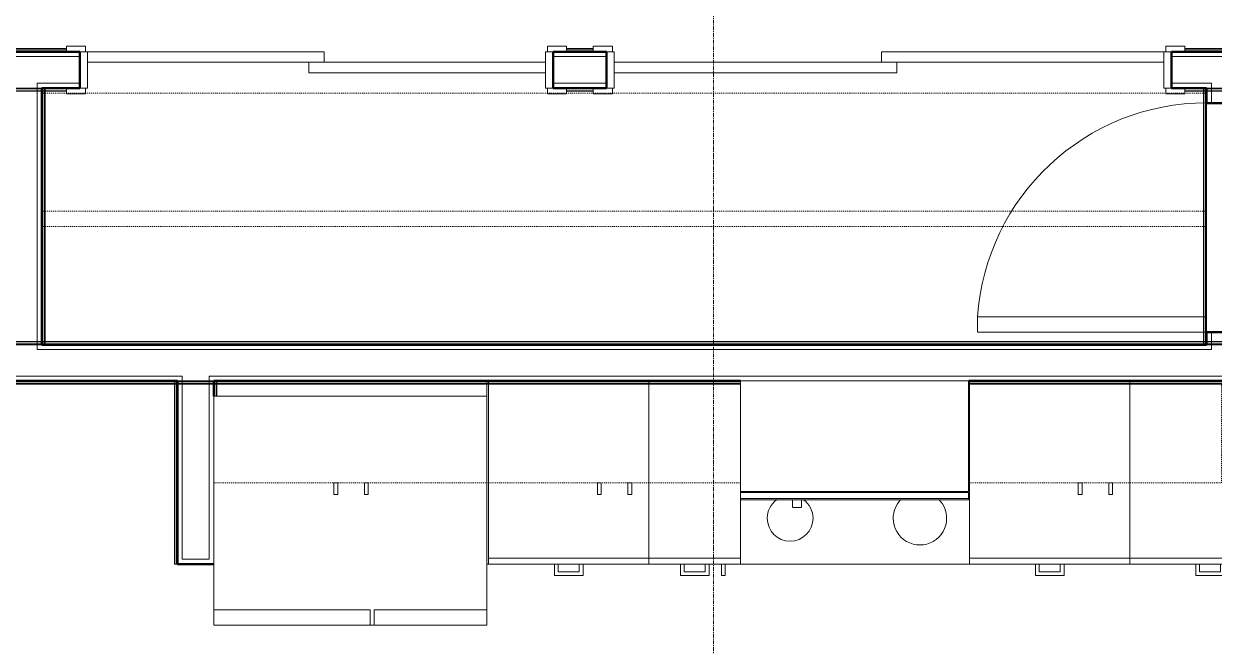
# Model space of a CAD drawing. Header units: inches. Extents: x -4235 to -464, y 9767 to 12347.
# Drawn here: x -2263.7 to -2107.7, y 10206 to 10287.6 of the extents above; entities that cross this region are included whole.
import ezdxf

# ---------------------------------------------------------------- set-up
doc = ezdxf.new("R2010")
doc.units = ezdxf.units.IN
doc.header["$MEASUREMENT"] = 0
doc.linetypes.add('Dash', pattern=[0.25, 0.125, -0.125])
doc.linetypes.add('Grid Line 1_2_', pattern=[0.875, 0.5, -0.125, 0.125, -0.125])
for name, color, linetype, lineweight in [('0-1', 170, 'Continuous', 5), ('0-2', 10, 'Continuous', 9), ('A-DOOR-1', 7, 'Continuous', 9), ('A-DOOR-2', 130, 'Continuous', 20), ('A-DOOR-FRAM-1', 130, 'Continuous', 20), ('A-WALL-1', 250, 'Continuous', 50), ('A-WALL-2', 50, 'Continuous', 13), ('A-WALL-3', 10, 'Continuous', 9), ('A-WALL-4', 254, 'Continuous', 9), ('A-WALL-5', 7, 'Continuous', 9), ('A-WALL-6', 113, 'Continuous', 9), ('Q-CASE-1', 254, 'Continuous', 9), ('Q-CASE-2', 7, 'Continuous', 9), ('Q-CASE-3', 7, 'Dash', 9), ('Q-CASE-4', 10, 'Continuous', 9), ('Q-CASE-HDLN-1', 7, 'Dash', 9), ('Q-SPCQ-1', 7, 'Continuous', 9), ('S-GRID-1', 1, 'Grid Line 1_2_', 9)]:
    doc.layers.add(name, color=color, linetype=linetype, lineweight=lineweight)

# ---------------------------------------------------------------- blocks, each defined once
blk = doc.blocks.new('Basic Wall _ INT - W4BØF - _5_8 GYP - 2X4 WOOD_BATT_ - 5_8 GYP_ - ___-2694698-BACKGROUND - 3RD FLOOR')
at = {"layer": 'A-WALL-3'}
for p, q in [((-2243.82, 10240.47), (-2243.94, 10240.47)), ((-2243.73, 10240.47), (-2243.82, 10240.47)), ((-2243.67, 10240.47), (-2243.73, 10240.47)), ((-2243.53, 10240.82), (-2238.78, 10240.82)), ((-2238.79, 10240.47), (-2243.52, 10240.47)), ((-2238.57, 10240.47), (-2238.63, 10240.47)), ((-2238.48, 10240.47), (-2238.57, 10240.47)), ((-2238.36, 10240.47), (-2238.48, 10240.47)), ((-2203.03, 10240.82), (-2169.78, 10240.82)), ((-2203.03, 10240.7), (-2169.78, 10240.7)), ((-2169.78, 10240.47), (-2203.03, 10240.47)), ((-2139.89, 10240.82), (-2077.17, 10240.82)), ((-2139.89, 10240.7), (-2077.17, 10240.7)), ((-2077.17, 10240.47), (-2139.89, 10240.47))]:
    blk.add_line(p, q, dxfattribs=at)
at = {"layer": 'A-WALL-4'}
for p, q in [((-2243.94, 10240.47), (-2268.2, 10240.47)), ((-2268.05, 10240.82), (-2243.53, 10240.82)), ((-2243.82, 10240.41), (-2243.94, 10240.41)), ((-2243.73, 10240.41), (-2243.82, 10240.41)), ((-2243.67, 10240.41), (-2243.73, 10240.41)), ((-2243.52, 10240.7), (-2239.42, 10240.7)), ((-2238.79, 10240.41), (-2243.51, 10240.41)), ((-2239.4, 10240.7), (-2238.78, 10240.7)), ((-2238.78, 10240.82), (-2203.03, 10240.82)), ((-2238.57, 10240.41), (-2238.63, 10240.41)), ((-2238.48, 10240.41), (-2238.57, 10240.41)), ((-2238.36, 10240.41), (-2238.48, 10240.41)), ((-2203.03, 10240.47), (-2238.36, 10240.47)), ((-2169.78, 10240.41), (-2203.03, 10240.41)), ((-2077.17, 10240.41), (-2139.89, 10240.41))]:
    blk.add_line(p, q, dxfattribs=at)
at = {"layer": 'A-WALL-5'}
for p, q in [((-2243.94, 10240.41), (-2268.22, 10240.41)), ((-2268.1, 10240.7), (-2243.52, 10240.7)), ((-2238.78, 10240.7), (-2203.03, 10240.7)), ((-2203.03, 10240.41), (-2238.36, 10240.41))]:
    blk.add_line(p, q, dxfattribs=at)
blk = doc.blocks.new('Basic Wall _ INT - W4BØF - _5_8 GYP - 2X4 WOOD_BATT_ - 5_8 GYP_ - ___-2694697-BACKGROUND - 3RD FLOOR')
at = {"layer": 'A-WALL-3'}
for p, q in [((-2266.04, 10245.57), (-2261.29, 10245.57)), ((-2261.29, 10245.93), (-2265.37, 10245.93)), ((-2261.08, 10245.93), (-2261.14, 10245.93)), ((-2260.99, 10245.93), (-2261.08, 10245.93)), ((-2260.87, 10245.93), (-2260.99, 10245.93)), ((-2109.02, 10245.93), (-2109.14, 10245.93)), ((-2108.93, 10245.93), (-2109.02, 10245.93)), ((-2108.87, 10245.93), (-2108.93, 10245.93)), ((-2103.97, 10245.93), (-2108.72, 10245.93)), ((-2108.72, 10245.57), (-2103.97, 10245.57))]:
    blk.add_line(p, q, dxfattribs=at)
at = {"layer": 'A-WALL-4'}
for p, q in [((-2261.29, 10245.7), (-2265.4, 10245.7)), ((-2261.29, 10245.99), (-2265.37, 10245.99)), ((-2261.29, 10245.57), (-2108.72, 10245.57)), ((-2261.08, 10245.99), (-2261.14, 10245.99)), ((-2260.99, 10245.99), (-2261.08, 10245.99)), ((-2260.87, 10245.99), (-2260.99, 10245.99)), ((-2109.14, 10245.93), (-2260.87, 10245.93)), ((-2109.02, 10245.99), (-2109.14, 10245.99)), ((-2108.93, 10245.99), (-2109.02, 10245.99)), ((-2108.87, 10245.99), (-2108.93, 10245.99)), ((-2103.97, 10245.99), (-2108.72, 10245.99)), ((-2103.97, 10245.7), (-2108.72, 10245.7))]:
    blk.add_line(p, q, dxfattribs=at)
at = {"layer": 'A-WALL-5'}
for p, q in [((-2108.72, 10245.7), (-2261.29, 10245.7)), ((-2109.14, 10245.99), (-2260.87, 10245.99))]:
    blk.add_line(p, q, dxfattribs=at)
blk = doc.blocks.new('Basic Wall _ INT - W4BØF - _5_8 GYP - 2X4 WOOD_BATT_ - 5_8 GYP_ - ___-2694699-BACKGROUND - 3RD FLOOR')
at = {"layer": 'A-WALL-3'}
for p, q in [((-2194.32, 10283.97), (-2192.57, 10283.97)), ((-2189.07, 10283.97), (-2187.32, 10283.97)), ((-2112.79, 10283.97), (-2111.57, 10283.97))]:
    blk.add_line(p, q, dxfattribs=at)
at = {"layer": 'A-WALL-4'}
for p, q in [((-2304.48, 10283.97), (-2258.07, 10283.97)), ((-2258.07, 10284.33), (-2304.25, 10284.33)), ((-2189.07, 10284.33), (-2192.57, 10284.33)), ((-2192.57, 10283.97), (-2189.07, 10283.97)), ((-2077.17, 10284.33), (-2111.57, 10284.33)), ((-2111.57, 10283.97), (-2077.17, 10283.97))]:
    blk.add_line(p, q, dxfattribs=at)
at = {"layer": 'A-WALL-5'}
for p, q in [((-2258.07, 10284.1), (-2304.48, 10284.1)), ((-2258.07, 10284.39), (-2304.31, 10284.39)), ((-2189.07, 10284.39), (-2192.57, 10284.39)), ((-2189.07, 10284.1), (-2192.57, 10284.1)), ((-2077.17, 10284.39), (-2111.57, 10284.39)), ((-2077.17, 10284.1), (-2111.57, 10284.1))]:
    blk.add_line(p, q, dxfattribs=at)
blk = doc.blocks.new('Basic Wall _ INT - W4BØF - _5_8 GYP - 2X4 WOOD_BATT_ - 5_8 GYP_ - ___-2694700-BACKGROUND - 3RD FLOOR')
at = {"layer": 'A-WALL-3'}
for p, q in [((-2266.04, 10279.22), (-2261.29, 10279.22)), ((-2261.95, 10278.87), (-2266.04, 10278.87)), ((-2261.29, 10278.87), (-2261.91, 10278.87)), ((-2261.08, 10278.87), (-2261.14, 10278.87)), ((-2260.99, 10278.87), (-2261.08, 10278.87)), ((-2260.87, 10278.87), (-2260.99, 10278.87)), ((-2258.07, 10279.22), (-2256.32, 10279.22)), ((-2194.32, 10279.22), (-2192.57, 10279.22)), ((-2189.07, 10279.22), (-2187.32, 10279.22)), ((-2113.32, 10279.22), (-2111.57, 10279.22)), ((-2109.02, 10278.87), (-2109.14, 10278.87)), ((-2108.93, 10278.87), (-2109.02, 10278.87)), ((-2108.87, 10278.87), (-2108.93, 10278.87)), ((-2108.72, 10279.22), (-2103.97, 10279.22)), ((-2103.97, 10278.87), (-2108.72, 10278.87))]:
    blk.add_line(p, q, dxfattribs=at)
at = {"layer": 'A-WALL-4'}
for p, q in [((-2266.04, 10279.1), (-2261.92, 10279.1)), ((-2261.95, 10278.81), (-2266.04, 10278.81)), ((-2261.91, 10279.1), (-2261.29, 10279.1)), ((-2261.29, 10278.81), (-2261.91, 10278.81)), ((-2261.29, 10279.22), (-2258.07, 10279.22)), ((-2261.08, 10278.81), (-2261.14, 10278.81)), ((-2260.99, 10278.81), (-2261.08, 10278.81)), ((-2260.87, 10278.81), (-2260.99, 10278.81)), ((-2258.07, 10278.87), (-2260.87, 10278.87)), ((-2192.57, 10279.22), (-2189.07, 10279.22)), ((-2189.07, 10278.87), (-2192.57, 10278.87)), ((-2111.57, 10279.22), (-2108.72, 10279.22)), ((-2109.14, 10278.87), (-2111.57, 10278.87)), ((-2109.02, 10278.81), (-2109.14, 10278.81)), ((-2108.93, 10278.81), (-2109.02, 10278.81)), ((-2108.87, 10278.81), (-2108.93, 10278.81)), ((-2108.72, 10279.1), (-2108.14, 10279.1)), ((-2103.97, 10278.81), (-2108.72, 10278.81)), ((-2108.1, 10279.1), (-2104.01, 10279.1))]:
    blk.add_line(p, q, dxfattribs=at)
at = {"layer": 'A-WALL-5'}
for p, q in [((-2261.29, 10279.1), (-2258.07, 10279.1)), ((-2258.07, 10278.81), (-2260.87, 10278.81)), ((-2192.57, 10279.1), (-2189.07, 10279.1)), ((-2189.07, 10278.81), (-2192.57, 10278.81)), ((-2111.57, 10279.1), (-2108.72, 10279.1)), ((-2109.14, 10278.81), (-2111.57, 10278.81))]:
    blk.add_line(p, q, dxfattribs=at)
blk = doc.blocks.new('Basic Wall _ INT - W4BØF - _5_8 GYP - 2X4 WOOD_BATT_ - 5_8 GYP_ - ___-2694701-BACKGROUND - 3RD FLOOR')
at = {"layer": 'A-WALL-3'}
for p, q in [((-2109.07, 10279.22), (-2109.14, 10279.22)), ((-2109.14, 10279.22), (-2108.85, 10279.22)), ((-2108.93, 10279.22), (-2109.07, 10279.22)), ((-2109.07, 10279.07), (-2109.07, 10279.02)), ((-2109.07, 10279.01), (-2109.07, 10278.93)), ((-2109.07, 10278.92), (-2109.07, 10278.81)), ((-2108.86, 10279.22), (-2108.93, 10279.22)), ((-2108.85, 10279.22), (-2108.79, 10279.22)), ((-2108.72, 10279.22), (-2108.75, 10279.22)), ((-2108.85, 10245.57), (-2109.14, 10245.57)), ((-2109.14, 10245.57), (-2109.07, 10245.57)), ((-2109.07, 10245.99), (-2109.07, 10245.89)), ((-2109.07, 10245.87), (-2109.07, 10245.79)), ((-2109.07, 10245.78), (-2109.07, 10245.73)), ((-2109.07, 10245.57), (-2108.93, 10245.57)), ((-2108.93, 10245.57), (-2108.86, 10245.57)), ((-2108.79, 10245.57), (-2108.85, 10245.57)), ((-2108.75, 10245.57), (-2108.72, 10245.57))]:
    blk.add_line(p, q, dxfattribs=at)
at = {"layer": 'A-WALL-4'}
for p, q in [((-2109.14, 10279.07), (-2109.14, 10279.02)), ((-2109.14, 10279.01), (-2109.14, 10278.93)), ((-2109.14, 10278.92), (-2109.14, 10278.81)), ((-2109.07, 10278.81), (-2109.07, 10245.99)), ((-2108.79, 10279.22), (-2108.77, 10279.22)), ((-2108.77, 10279.22), (-2108.72, 10279.22)), ((-2108.72, 10277.22), (-2108.72, 10279.22)), ((-2108.72, 10245.57), (-2108.72, 10247.22)), ((-2109.14, 10245.99), (-2109.14, 10245.89)), ((-2109.14, 10245.87), (-2109.14, 10245.79)), ((-2109.14, 10245.78), (-2109.14, 10245.73)), ((-2108.77, 10245.57), (-2108.79, 10245.57)), ((-2108.72, 10245.57), (-2108.77, 10245.57))]:
    blk.add_line(p, q, dxfattribs=at)
at = {"layer": 'A-WALL-5'}
for p, q in [((-2109.14, 10278.81), (-2109.14, 10245.99)), ((-2108.85, 10279.22), (-2108.85, 10245.57)), ((-2108.72, 10247.22), (-2108.72, 10277.22))]:
    blk.add_line(p, q, dxfattribs=at)
blk = doc.blocks.new('SWING - SINGLE - FLUSH - 30_ x 70_ - MAGIC PAK DOOR - ACOUSTICAL SEAL - IN CLOSET-3199408-BACKGROUND - 3RD FLOOR')
at = {"layer": 'A-DOOR-1'}
blk.add_arc((15, -2.375), 30.067, 180, 266.18593, dxfattribs=at)
at = {"layer": 'A-DOOR-2'}
for p, q in [((13, -2.375), (13, -32.375)), ((15, -2.375), (13, -2.375)), ((15, -2.375), (15, -32.375)), ((15, -32.375), (13, -32.375))]:
    blk.add_line(p, q, dxfattribs=at)
blk = doc.blocks.new('SLIDING - FLUSH - 6-0 x 6-8-3203588-BACKGROUND - 3RD FLOOR')
at = {"layer": 'A-DOOR-1'}
for p, q in [((-38.75, 3.25), (-36.25, 3.25)), ((-38.75, 2.5), (-38.75, 3.25)), ((-36.25, 3.25), (-36.25, 2.5)), ((36.25, 3.25), (38.75, 3.25)), ((36.25, 2.5), (36.25, 3.25)), ((38.75, 3.25), (38.75, 2.5)), ((-36.25, 2.5), (-38.75, 2.5)), ((38.75, 2.5), (36.25, 2.5)), ((-38.75, -2.25), (-36.25, -2.25)), ((-38.75, -3), (-38.75, -2.25)), ((-36.25, -3), (-38.75, -3)), ((-36.25, -2.25), (-36.25, -3)), ((36.25, -2.25), (38.75, -2.25)), ((36.25, -3), (36.25, -2.25)), ((38.75, -3), (36.25, -3)), ((38.75, -2.25), (38.75, -3))]:
    blk.add_line(p, q, dxfattribs=at)
at = {"layer": 'A-DOOR-2'}
for p, q in [((-1, -0.875), (-1, 0.5)), ((-1, 0.5), (36, 0.5)), ((36, 0.5), (36, -0.875)), ((-36, -2.25), (-36, -0.875)), ((-36, -0.875), (1, -0.875)), ((36, -0.875), (-1, -0.875)), ((1, -0.875), (1, -2.25)), ((1, -2.25), (-36, -2.25))]:
    blk.add_line(p, q, dxfattribs=at)
at = {"layer": 'A-DOOR-FRAM-1'}
for p, q in [((-37, -2.25), (-37, 2.5)), ((-37, 2.5), (-36, 2.5)), ((-36, 2.5), (-36, -2.25)), ((36, 2.5), (37, 2.5)), ((36, -2.25), (36, 2.5)), ((37, 2.5), (37, -2.25)), ((-36, -2.25), (-37, -2.25)), ((37, -2.25), (36, -2.25))]:
    blk.add_line(p, q, dxfattribs=at)
blk = doc.blocks.new('OD_CW_Closet - OD_CW_Closet-3210590-BACKGROUND - 3RD FLOOR')
at = {"layer": 'Q-CASE-HDLN-1'}
for p, q in [((153.3, 24), (0.74, 24)), ((0.74, 24), (0.74, -9)), ((153.3, -9), (153.3, 24)), ((0.74, 8.5), (153.3, 8.5)), ((0.74, 6.5), (153.3, 6.5)), ((0.74, -9), (153.3, -9))]:
    blk.add_line(p, q, dxfattribs=at)
blk = doc.blocks.new('SLIDING - FLUSH - 5-0 x 6-8-3203585-BACKGROUND - 3RD FLOOR')
at = {"layer": 'A-DOOR-1'}
for p, q in [((-30.25, 3), (-32.75, 3)), ((-32.75, 3), (-32.75, 2.25)), ((-32.75, 2.25), (-30.25, 2.25)), ((-30.25, 2.25), (-30.25, 3)), ((30.25, 3), (30.25, 2.25)), ((32.75, 3), (30.25, 3)), ((30.25, 2.25), (32.75, 2.25)), ((32.75, 2.25), (32.75, 3)), ((-30.25, -2.5), (-32.75, -2.5)), ((-32.75, -2.5), (-32.75, -3.25)), ((-30.25, -3.25), (-30.25, -2.5)), ((32.75, -2.5), (30.25, -2.5)), ((30.25, -2.5), (30.25, -3.25)), ((32.75, -3.25), (32.75, -2.5)), ((-32.75, -3.25), (-30.25, -3.25)), ((30.25, -3.25), (32.75, -3.25))]:
    blk.add_line(p, q, dxfattribs=at)
at = {"layer": 'A-DOOR-2'}
for p, q in [((1, 2.25), (-30, 2.25)), ((-30, 2.25), (-30, 0.88)), ((1, 0.88), (1, 2.25)), ((-30, 0.88), (1, 0.88)), ((30, 0.88), (-1, 0.88)), ((-1, 0.88), (-1, -0.5)), ((30, -0.5), (30, 0.88)), ((-1, -0.5), (30, -0.5))]:
    blk.add_line(p, q, dxfattribs=at)
at = {"layer": 'A-DOOR-FRAM-1'}
for p, q in [((-30, 2.25), (-31, 2.25)), ((-31, 2.25), (-31, -2.5)), ((-30, -2.5), (-30, 2.25)), ((31, 2.25), (30, 2.25)), ((30, 2.25), (30, -2.5)), ((31, -2.5), (31, 2.25)), ((-31, -2.5), (-30, -2.5)), ((30, -2.5), (31, -2.5))]:
    blk.add_line(p, q, dxfattribs=at)
blk = doc.blocks.new('Basic Wall _ INT - W4BØF - _5_8 GYP - 2X4 WOOD_BATT_ - 5_8 GYP_ - ___-2694712-BACKGROUND - 3RD FLOOR')
at = {"layer": 'A-WALL-3'}
for p, q in [((-2243.88, 10240.82), (-2243.94, 10240.82)), ((-2243.94, 10240.82), (-2243.65, 10240.82)), ((-2243.73, 10240.82), (-2243.88, 10240.82)), ((-2243.88, 10240.67), (-2243.88, 10240.62)), ((-2243.88, 10240.61), (-2243.88, 10240.53)), ((-2243.88, 10240.51), (-2243.88, 10240.41)), ((-2243.67, 10240.82), (-2243.73, 10240.82)), ((-2243.65, 10240.82), (-2243.59, 10240.82)), ((-2243.53, 10240.82), (-2243.55, 10240.82))]:
    blk.add_line(p, q, dxfattribs=at)
at = {"layer": 'A-WALL-4'}
for p, q in [((-2243.94, 10240.67), (-2243.94, 10240.62)), ((-2243.94, 10240.61), (-2243.94, 10240.53)), ((-2243.94, 10240.51), (-2243.94, 10240.41)), ((-2243.88, 10240.41), (-2243.88, 10216.82)), ((-2243.59, 10240.82), (-2243.57, 10240.82)), ((-2243.57, 10240.82), (-2243.53, 10240.82)), ((-2243.53, 10216.82), (-2243.53, 10240.82)), ((-2243.94, 10216.82), (-2243.88, 10216.82)), ((-2243.88, 10216.82), (-2243.73, 10216.82)), ((-2243.73, 10216.82), (-2243.67, 10216.82)), ((-2243.55, 10216.82), (-2243.53, 10216.82))]:
    blk.add_line(p, q, dxfattribs=at)
at = {"layer": 'A-WALL-5'}
for p, q in [((-2243.94, 10240.41), (-2243.94, 10216.82)), ((-2243.65, 10240.82), (-2243.65, 10216.82)), ((-2243.65, 10216.82), (-2243.94, 10216.82)), ((-2243.57, 10216.82), (-2243.65, 10216.82)), ((-2243.53, 10216.82), (-2243.57, 10216.82))]:
    blk.add_line(p, q, dxfattribs=at)
blk = doc.blocks.new('Basic Wall _ INT - W4BØF - _5_8 GYP - 2X4 WOOD_BATT_ - 5_8 GYP_ - ___-2694711-BACKGROUND - 3RD FLOOR')
at = {"layer": 'A-WALL-3'}
for p, q in [((-2238.75, 10240.82), (-2238.78, 10240.82)), ((-2238.71, 10240.82), (-2238.65, 10240.82)), ((-2238.65, 10240.82), (-2238.36, 10240.82)), ((-2238.57, 10240.82), (-2238.64, 10240.82)), ((-2238.42, 10240.82), (-2238.57, 10240.82)), ((-2238.36, 10240.82), (-2238.42, 10240.82)), ((-2238.42, 10240.67), (-2238.42, 10240.62)), ((-2238.42, 10240.61), (-2238.42, 10240.53)), ((-2238.42, 10240.51), (-2238.42, 10240.41))]:
    blk.add_line(p, q, dxfattribs=at)
at = {"layer": 'A-WALL-4'}
for p, q in [((-2238.78, 10240.82), (-2238.73, 10240.82)), ((-2238.78, 10238.82), (-2238.78, 10240.82)), ((-2238.73, 10240.82), (-2238.71, 10240.82)), ((-2238.42, 10240.41), (-2238.42, 10238.82)), ((-2238.36, 10240.67), (-2238.36, 10240.62)), ((-2238.36, 10240.61), (-2238.36, 10240.53)), ((-2238.36, 10240.51), (-2238.36, 10240.41))]:
    blk.add_line(p, q, dxfattribs=at)
at = {"layer": 'A-WALL-5'}
for p, q in [((-2238.65, 10238.82), (-2238.65, 10240.82)), ((-2238.36, 10240.41), (-2238.36, 10238.82))]:
    blk.add_line(p, q, dxfattribs=at)
blk = doc.blocks.new('Refrigerator_-_Side-by-Side_6047 - 36_ X 30_-1372843-BACKGROUND - 3RD FLOOR')
at = {"layer": 'Q-SPCQ-1'}
for p, q in [((-17.88, 15.58), (17.87, 15.58)), ((-17.88, -14.42), (-17.88, 15.58)), ((-17.88, 15.58), (-3.13, 15.58)), ((-17.88, 15.58), (-17.88, 13.58)), ((-3.13, 13.58), (-3.13, 15.58)), ((-2.63, 15.58), (17.87, 15.58)), ((-2.63, 15.58), (-2.63, 13.58)), ((17.87, 15.58), (17.87, -14.42)), ((17.87, 13.58), (17.87, 15.58)), ((-3.13, 13.58), (-17.88, 13.58)), ((17.87, 13.58), (-2.63, 13.58)), ((17.87, -14.42), (-17.88, -14.42))]:
    blk.add_line(p, q, dxfattribs=at)
blk = doc.blocks.new('Range - 24_ x 30_-V244-BACKGROUND - 3RD FLOOR')
at = {"layer": 'Q-SPCQ-1'}
blk.add_line((0, -22), (0.12, -22), dxfattribs=at)
for centre, radius, start, end in [((6.5, -6), 3.5, 360, 180), ((23.5, -6), 3, 0, 180), ((6.5, -6), 3.5, 180, 223.5648), ((6.5, -6), 3.5, 316.389, 0), ((23.5, -6), 3, 180, 233.8773), ((23.5, -6), 3, 306.1227, 0), ((6.5, -6), 3.5, 261.0228, 278.9772)]:
    blk.add_arc(centre, radius, start, end, dxfattribs=at)
blk = doc.blocks.new('Single Door 1 Drawer 211 - 211 Base Cabinet Single Door1 Drawer 12_-V245-BACKGROUND - 3RD FLOOR')
at = {"layer": 'Q-CASE-1'}
for p, q in [((-11.26, -23.25), (-11.26, -0.37)), ((0.74, -14.49), (0.74, -14.61)), ((0.74, -15.6), (0.74, -23.25)), ((-11.26, -23.25), (-11.26, -24)), ((0.74, -23.25), (-11.26, -23.25)), ((0.74, -24), (0.74, -23.25)), ((-11.26, -24), (0.74, -24)), ((-7.14, -24), (-6.64, -24)), ((-3.39, -24), (-3.89, -24)), ((-1.76, -24), (-1.27, -24))]:
    blk.add_line(p, q, dxfattribs=at)
at = {"layer": 'Q-CASE-2'}
for p, q in [((-7.14, -24), (-7.14, -25.5)), ((-6.64, -25), (-6.64, -24)), ((-3.89, -24), (-3.89, -25)), ((-3.39, -25.5), (-3.39, -24)), ((-1.76, -24), (-1.76, -25.5)), ((-1.27, -25.5), (-1.27, -24)), ((-7.14, -25.5), (-3.39, -25.5)), ((-3.89, -25), (-6.64, -25)), ((-1.76, -25.5), (-1.27, -25.5))]:
    blk.add_line(p, q, dxfattribs=at)
at = {"layer": 'Q-CASE-4'}
for p, q in [((-11.26, -0.37), (-11.26, 0)), ((-11.26, 0), (0.74, 0)), ((-1.76, -24), (-1.27, -24))]:
    blk.add_line(p, q, dxfattribs=at)
blk = doc.blocks.new('Base Cabinet 4 Drawer 254 - Base Cabinet 4 Drawer 254 21_-2556168-BACKGROUND - 3RD FLOOR')
at = {"layer": 'Q-CASE-1'}
for p, q in [((-9.76, -23.25), (-9.76, -0.37)), ((11.24, -0.37), (11.24, -23.25)), ((-9.76, -23.25), (-9.76, -24)), ((11.24, -23.25), (-9.76, -23.25)), ((11.24, -24), (11.24, -23.25)), ((-9.76, -24), (11.24, -24)), ((-1.14, -24), (-0.64, -24)), ((2.61, -24), (2.11, -24))]:
    blk.add_line(p, q, dxfattribs=at)
at = {"layer": 'Q-CASE-2'}
for p, q in [((-1.14, -24), (-1.14, -25.5)), ((-0.64, -25), (-0.64, -24)), ((2.11, -24), (2.11, -25)), ((2.61, -25.5), (2.61, -24)), ((-1.14, -25.5), (2.61, -25.5)), ((2.11, -25), (-0.64, -25))]:
    blk.add_line(p, q, dxfattribs=at)
at = {"layer": 'Q-CASE-4'}
for p, q in [((-9.76, -0.37), (-9.76, 0)), ((-9.76, 0), (11.24, 0)), ((11.24, 0), (11.24, -0.37)), ((-1.14, -24), (-0.64, -24)), ((-1.14, -24), (-0.64, -24)), ((-1.14, -24), (-0.64, -24)), ((2.61, -24), (2.11, -24)), ((2.61, -24), (2.11, -24)), ((2.61, -24), (2.11, -24))]:
    blk.add_line(p, q, dxfattribs=at)
blk = doc.blocks.new('Base Cabinet 3 Drawer 230 - Base Cabinet 3 Drawer 230 21_-2554957-BACKGROUND - 3RD FLOOR')
at = {"layer": 'Q-CASE-1'}
for p, q in [((-9.76, -23.25), (-9.76, -0.37)), ((11.24, -0.37), (11.24, -23.25)), ((-9.76, -23.25), (-9.76, -24)), ((11.24, -23.25), (-9.76, -23.25)), ((11.24, -24), (11.24, -23.25)), ((-9.76, -24), (11.24, -24)), ((-1.14, -24), (-0.64, -24)), ((2.61, -24), (2.11, -24))]:
    blk.add_line(p, q, dxfattribs=at)
at = {"layer": 'Q-CASE-2'}
for p, q in [((-1.14, -24), (-1.14, -25.5)), ((-0.64, -25), (-0.64, -24)), ((2.11, -24), (2.11, -25)), ((2.61, -25.5), (2.61, -24)), ((-1.14, -25.5), (2.61, -25.5)), ((2.11, -25), (-0.64, -25))]:
    blk.add_line(p, q, dxfattribs=at)
at = {"layer": 'Q-CASE-4'}
for p, q in [((-9.76, -0.37), (-9.76, 0)), ((-9.76, 0), (11.24, 0)), ((11.24, 0), (11.24, -0.37)), ((-1.14, -24), (-0.64, -24)), ((-1.14, -24), (-0.64, -24)), ((2.61, -24), (2.11, -24)), ((2.61, -24), (2.11, -24))]:
    blk.add_line(p, q, dxfattribs=at)
blk = doc.blocks.new('300 Series Wall Hung Cabinet_302 - 33_ X 36_-2610278-BACKGROUND - 3RD FLOOR')
at = {"layer": 'Q-CASE-2'}
for p, q in [((-1.76, 14.69), (-2.25, 14.69)), ((-2.25, 14.69), (-2.25, 13.19)), ((-1.76, 13.19), (-1.76, 14.69)), ((2.24, 14.69), (1.75, 14.69)), ((1.75, 14.69), (1.75, 13.19)), ((2.24, 13.19), (2.24, 14.69)), ((-1.76, 13.19), (-2.25, 13.19)), ((2.24, 13.19), (1.75, 13.19))]:
    blk.add_line(p, q, dxfattribs=at)
at = {"layer": 'Q-CASE-3'}
for p, q in [((-16.5, 0.19), (-16.5, 13.19)), ((-16.5, 13.19), (16.5, 13.19)), ((16.5, 13.19), (16.5, 0.19)), ((16.5, 0.19), (-16.5, 0.19))]:
    blk.add_line(p, q, dxfattribs=at)
blk = doc.blocks.new('300 Series Wall Hung Cabinet_302 - 18_ x 36_-2362919-BACKGROUND - 3RD FLOOR')
at = {"layer": 'Q-CASE-2'}
for p, q in [((-2.25, -13.19), (-1.76, -13.19)), ((-2.25, -13.19), (-2.25, -14.69)), ((-1.76, -14.69), (-1.76, -13.19)), ((1.75, -13.19), (2.24, -13.19)), ((1.75, -13.19), (1.75, -14.69)), ((2.24, -14.69), (2.24, -13.19)), ((-2.25, -14.69), (-1.76, -14.69)), ((1.75, -14.69), (2.24, -14.69))]:
    blk.add_line(p, q, dxfattribs=at)
at = {"layer": 'Q-CASE-3'}
for p, q in [((18, -0.19), (-18, -0.19)), ((-18, -0.19), (-18, -13.19)), ((18, -13.19), (18, -0.19)), ((-18, -13.19), (18, -13.19))]:
    blk.add_line(p, q, dxfattribs=at)
blk = doc.blocks.new('30quot_MicrowaveVent_11166 - 70cm miele oven-2804781-BACKGROUND - 3RD FLOOR')
at = {"layer": 'Q-CASE-2'}
for p, q in [((15.68, 15.6), (-14.2, 15.6)), ((-14.2, 15.39), (-14.2, 15.6)), ((8.88, 16.6), (7.69, 16.6)), ((7.69, 15.63), (7.69, 16.55)), ((8.88, 16.55), (8.88, 15.63)), ((15.68, 15.6), (15.68, 15.39)), ((-14.2, 14.61), (-14.2, 15.39)), ((15.68, 15.39), (-14.2, 15.39)), ((15.68, 14.61), (-14.2, 14.61)), ((-14.2, 0), (-14.2, 14.49)), ((-14.2, 14.49), (15.68, 14.49)), ((15.68, 15.39), (15.68, 14.61)), ((15.68, 14.49), (15.68, 0)), ((-14.2, 0), (15.68, 0))]:
    blk.add_line(p, q, dxfattribs=at)
blk = doc.blocks.new('300 Series Wall Hung Cabinet_302 - 33_ X 36_-2610350-BACKGROUND - 3RD FLOOR')
at = {"layer": 'Q-CASE-2'}
for p, q in [((-2.25, -13.19), (-1.76, -13.19)), ((-2.25, -13.19), (-2.25, -14.69)), ((-1.76, -14.69), (-1.76, -13.19)), ((1.75, -13.19), (2.24, -13.19)), ((1.75, -13.19), (1.75, -14.69)), ((2.24, -14.69), (2.24, -13.19)), ((-2.25, -14.69), (-1.76, -14.69)), ((1.75, -14.69), (2.24, -14.69))]:
    blk.add_line(p, q, dxfattribs=at)
at = {"layer": 'Q-CASE-3'}
for p, q in [((16.5, -0.19), (-16.5, -0.19)), ((-16.5, -0.19), (-16.5, -13.19)), ((16.5, -13.19), (16.5, -0.19)), ((-16.5, -13.19), (16.5, -13.19))]:
    blk.add_line(p, q, dxfattribs=at)
blk = doc.blocks.new('Basic Wall _ INT - W4BØF - _5_8 GYP - 2X4 WOOD_BATT_ - 5_8 GYP_ - ___-3211119-BACKGROUND - 3RD FLOOR')
at = {"layer": 'A-WALL-3'}
for p, q in [((-2261.26, 10279.22), (-2261.29, 10279.22)), ((-2261.22, 10279.22), (-2261.2, 10279.22)), ((-2261.2, 10279.22), (-2261.18, 10279.22)), ((-2261.18, 10279.22), (-2261.17, 10279.22)), ((-2261.17, 10279.22), (-2261.16, 10279.22)), ((-2261.16, 10279.22), (-2261.08, 10279.22)), ((-2261.08, 10279.22), (-2261.15, 10279.22)), ((-2261.08, 10279.22), (-2260.99, 10279.22)), ((-2260.93, 10279.22), (-2261.08, 10279.22)), ((-2260.99, 10279.22), (-2260.87, 10279.22)), ((-2260.87, 10279.22), (-2260.93, 10279.22)), ((-2260.93, 10279.08), (-2260.93, 10279.03)), ((-2260.93, 10279.02), (-2260.93, 10278.94)), ((-2260.93, 10278.93), (-2260.93, 10278.82)), ((-2261.29, 10245.57), (-2261.26, 10245.57)), ((-2261.2, 10245.57), (-2261.22, 10245.57)), ((-2261.18, 10245.57), (-2261.2, 10245.57)), ((-2261.17, 10245.57), (-2261.18, 10245.57)), ((-2261.16, 10245.57), (-2261.17, 10245.57)), ((-2261.14, 10245.57), (-2261.16, 10245.57)), ((-2261.16, 10245.57), (-2261.16, 10245.57)), ((-2261.15, 10245.57), (-2261.08, 10245.57)), ((-2261.08, 10245.57), (-2261.14, 10245.57)), ((-2261.08, 10245.57), (-2260.93, 10245.57)), ((-2260.87, 10245.57), (-2261.08, 10245.57)), ((-2260.93, 10245.98), (-2260.93, 10245.87)), ((-2260.93, 10245.87), (-2260.93, 10245.78)), ((-2260.93, 10245.77), (-2260.93, 10245.72)), ((-2260.93, 10245.57), (-2260.87, 10245.57))]:
    blk.add_line(p, q, dxfattribs=at)
at = {"layer": 'A-WALL-4'}
for p, q in [((-2261.29, 10279.22), (-2261.24, 10279.22)), ((-2261.29, 10245.57), (-2261.29, 10279.22)), ((-2261.24, 10279.22), (-2261.22, 10279.22)), ((-2260.93, 10278.81), (-2260.93, 10245.98)), ((-2260.87, 10279.08), (-2260.87, 10279.03)), ((-2260.87, 10279.02), (-2260.87, 10278.94)), ((-2260.87, 10278.93), (-2260.87, 10278.82)), ((-2261.24, 10245.57), (-2261.29, 10245.57)), ((-2261.22, 10245.57), (-2261.24, 10245.57)), ((-2260.87, 10245.98), (-2260.87, 10245.87)), ((-2260.87, 10245.87), (-2260.87, 10245.78)), ((-2260.87, 10245.77), (-2260.87, 10245.72))]:
    blk.add_line(p, q, dxfattribs=at)
at = {"layer": 'A-WALL-5'}
for p, q in [((-2261.16, 10245.57), (-2261.16, 10279.22)), ((-2260.87, 10278.81), (-2260.87, 10245.99))]:
    blk.add_line(p, q, dxfattribs=at)
blk = doc.blocks.new('CTR - 1st Phase - Unit Layouts_rvt-2-BACKGROUND - 3RD FLOOR')
at = {"layer": 'A-WALL-1'}
for p, q in [((-2256.32, 10283.97), (-2304.48, 10283.97)), ((-2256.32, 10279.22), (-2256.32, 10283.97)), ((-2187.32, 10283.97), (-2194.32, 10283.97)), ((-2194.32, 10283.97), (-2194.32, 10279.22)), ((-2187.32, 10279.22), (-2187.32, 10283.97)), ((-2076.17, 10283.97), (-2113.32, 10283.97)), ((-2113.32, 10283.97), (-2113.32, 10279.22)), ((-2261.29, 10279.22), (-2256.32, 10279.22)), ((-2261.29, 10245.57), (-2261.29, 10279.22)), ((-2194.32, 10279.22), (-2187.32, 10279.22)), ((-2113.32, 10279.22), (-2108.72, 10279.22)), ((-2108.72, 10279.22), (-2108.72, 10277.22)), ((-2108.72, 10277.22), (-2103.97, 10277.22)), ((-2108.72, 10247.22), (-2108.72, 10245.57)), ((-2103.97, 10247.22), (-2108.72, 10247.22)), ((-2108.72, 10245.57), (-2261.29, 10245.57)), ((-2268.05, 10240.82), (-2243.53, 10240.82)), ((-2243.53, 10240.82), (-2243.53, 10216.82)), ((-2238.78, 10240.82), (-2169.78, 10240.82)), ((-2238.78, 10238.82), (-2238.78, 10240.82)), ((-2139.89, 10240.82), (-2076.17, 10240.82)), ((-2243.53, 10216.82), (-2242.9, 10216.82)), ((-2242.9, 10216.82), (-2239.4, 10216.82)), ((-2239.4, 10216.82), (-2238.78, 10216.82))]:
    blk.add_line(p, q, dxfattribs=at)
at = {"layer": 'A-WALL-2'}
for p, q in [((-2303.86, 10283.35), (-2256.32, 10283.35)), ((-2194.32, 10283.35), (-2187.32, 10283.35)), ((-2113.32, 10283.35), (-2076.8, 10283.35)), ((-2261.91, 10279.85), (-2256.32, 10279.85)), ((-2261.91, 10279.22), (-2261.91, 10279.85)), ((-2261.91, 10245.57), (-2261.91, 10279.22)), ((-2194.32, 10279.85), (-2187.32, 10279.85)), ((-2113.32, 10279.85), (-2108.1, 10279.85)), ((-2108.1, 10279.22), (-2108.1, 10279.85)), ((-2108.1, 10277.22), (-2108.1, 10279.22)), ((-2108.1, 10245.57), (-2108.1, 10247.22)), ((-2261.91, 10244.95), (-2261.91, 10245.57)), ((-2261.91, 10244.95), (-2108.1, 10244.95)), ((-2108.1, 10244.95), (-2108.1, 10245.57)), ((-2267.79, 10241.45), (-2242.9, 10241.45)), ((-2242.9, 10240.82), (-2242.9, 10241.45)), ((-2239.4, 10241.45), (-2076.8, 10241.45)), ((-2239.4, 10240.82), (-2239.4, 10241.45)), ((-2242.9, 10217.45), (-2242.9, 10240.82)), ((-2239.4, 10217.45), (-2239.4, 10240.82)), ((-2242.9, 10217.45), (-2239.4, 10217.45))]:
    blk.add_line(p, q, dxfattribs=at)
at = {"layer": 'A-WALL-3'}
for p, q in [((-2258.07, 10283.97), (-2303.9, 10283.97)), ((-2256.32, 10283.97), (-2256.32, 10279.22)), ((-2192.57, 10283.97), (-2194.32, 10283.97)), ((-2194.32, 10279.22), (-2194.32, 10283.97)), ((-2189.07, 10283.97), (-2192.57, 10283.97)), ((-2187.32, 10283.97), (-2189.07, 10283.97)), ((-2187.32, 10283.97), (-2187.32, 10279.22)), ((-2113.32, 10279.22), (-2113.32, 10283.97)), ((-2111.57, 10283.97), (-2112.79, 10283.97)), ((-2077.17, 10283.97), (-2111.57, 10283.97)), ((-2261.29, 10279.03), (-2261.29, 10279.08)), ((-2261.29, 10278.94), (-2261.29, 10279.02)), ((-2261.29, 10278.82), (-2261.29, 10278.93)), ((-2261.29, 10245.98), (-2261.29, 10278.81)), ((-2261.14, 10279.22), (-2260.87, 10279.22)), ((-2260.87, 10279.22), (-2258.07, 10279.22)), ((-2258.07, 10279.22), (-2256.32, 10279.22)), ((-2194.32, 10279.22), (-2192.57, 10279.22)), ((-2192.57, 10279.22), (-2189.07, 10279.22)), ((-2189.07, 10279.22), (-2187.32, 10279.22)), ((-2113.32, 10279.22), (-2111.57, 10279.22)), ((-2111.57, 10279.22), (-2109.14, 10279.22)), ((-2109.14, 10279.22), (-2108.87, 10279.22)), ((-2108.72, 10279.07), (-2108.72, 10279.02)), ((-2108.72, 10279.01), (-2108.72, 10278.93)), ((-2108.72, 10278.91), (-2108.72, 10278.81)), ((-2108.72, 10278.81), (-2108.72, 10245.99)), ((-2261.29, 10245.87), (-2261.29, 10245.98)), ((-2261.29, 10245.78), (-2261.29, 10245.87)), ((-2261.29, 10245.72), (-2261.29, 10245.77)), ((-2260.87, 10245.57), (-2261.14, 10245.57)), ((-2109.14, 10245.57), (-2260.87, 10245.57)), ((-2108.87, 10245.57), (-2109.14, 10245.57)), ((-2108.72, 10245.99), (-2108.72, 10245.89)), ((-2108.72, 10245.87), (-2108.72, 10245.79)), ((-2108.72, 10245.78), (-2108.72, 10245.73)), ((-2268.05, 10240.82), (-2243.94, 10240.82)), ((-2243.94, 10240.82), (-2243.67, 10240.82)), ((-2243.53, 10240.67), (-2243.53, 10240.62)), ((-2243.53, 10240.61), (-2243.53, 10240.53)), ((-2243.53, 10240.51), (-2243.53, 10240.41)), ((-2243.53, 10240.41), (-2243.53, 10216.82)), ((-2238.78, 10240.62), (-2238.78, 10240.67)), ((-2238.78, 10240.53), (-2238.78, 10240.61)), ((-2238.78, 10240.41), (-2238.78, 10240.51)), ((-2238.78, 10238.82), (-2238.78, 10240.41)), ((-2238.63, 10240.82), (-2238.36, 10240.82)), ((-2238.36, 10240.82), (-2203.03, 10240.82)), ((-2203.03, 10240.82), (-2169.78, 10240.82)), ((-2139.89, 10240.82), (-2077.17, 10240.82))]:
    blk.add_line(p, q, dxfattribs=at)
at = {"layer": 'A-WALL-4'}
for p, q in [((-2103.97, 10277.22), (-2108.72, 10277.22)), ((-2108.72, 10247.22), (-2103.97, 10247.22)), ((-2238.78, 10216.82), (-2243.53, 10216.82))]:
    blk.add_line(p, q, dxfattribs=at)
at = {"layer": 'A-WALL-5'}
blk.add_line((-2108.72, 10247.22), (-2108.72, 10277.22), dxfattribs=at)
at = {"layer": 'A-WALL-6'}
for p, q in [((-2169.78, 10240.82), (-2203.03, 10240.82)), ((-2203.03, 10240.82), (-2203.03, 10240.45)), ((-2203.03, 10240.45), (-2203.03, 10240.82)), ((-2203.03, 10240.82), (-2169.78, 10240.82)), ((-2203.03, 10240.45), (-2203.03, 10238.82)), ((-2203.03, 10238.82), (-2203.03, 10240.45)), ((-2077.17, 10240.82), (-2139.89, 10240.82)), ((-2139.89, 10240.82), (-2077.17, 10240.82)), ((-2203.03, 10216.82), (-2203.03, 10238.82)), ((-2203.03, 10216.82), (-2077.17, 10216.82)), ((-2077.17, 10216.82), (-2203.03, 10216.82))]:
    blk.add_line(p, q, dxfattribs=at)
at = {"layer": '0-2'}
for name, p in [('Basic Wall _ INT - W4BØF - _5_8 GYP - 2X4 WOOD_BATT_ - 5_8 GYP_ - ___-2694699-BACKGROUND - 3RD FLOOR', (0, 0)), ('SLIDING - FLUSH - 5-0 x 6-8-3203585-BACKGROUND - 3RD FLOOR', (-2225.32, 10281.72)), ('Basic Wall _ INT - W4BØF - _5_8 GYP - 2X4 WOOD_BATT_ - 5_8 GYP_ - ___-2694700-BACKGROUND - 3RD FLOOR', (0, 0)), ('Basic Wall _ INT - W4BØF - _5_8 GYP - 2X4 WOOD_BATT_ - 5_8 GYP_ - ___-3211119-BACKGROUND - 3RD FLOOR', (0, 0)), ('Basic Wall _ INT - W4BØF - _5_8 GYP - 2X4 WOOD_BATT_ - 5_8 GYP_ - ___-2694701-BACKGROUND - 3RD FLOOR', (0, 0)), ('Basic Wall _ INT - W4BØF - _5_8 GYP - 2X4 WOOD_BATT_ - 5_8 GYP_ - ___-2694697-BACKGROUND - 3RD FLOOR', (0, 0)), ('Basic Wall _ INT - W4BØF - _5_8 GYP - 2X4 WOOD_BATT_ - 5_8 GYP_ - ___-2694698-BACKGROUND - 3RD FLOOR', (0, 0)), ('Basic Wall _ INT - W4BØF - _5_8 GYP - 2X4 WOOD_BATT_ - 5_8 GYP_ - ___-2694712-BACKGROUND - 3RD FLOOR', (0, 0)), ('Basic Wall _ INT - W4BØF - _5_8 GYP - 2X4 WOOD_BATT_ - 5_8 GYP_ - ___-2694711-BACKGROUND - 3RD FLOOR', (0, 0)), ('300 Series Wall Hung Cabinet_302 - 18_ x 36_-2362919-BACKGROUND - 3RD FLOOR', (-2220.78, 10240.64)), ('Base Cabinet 3 Drawer 230 - Base Cabinet 3 Drawer 230 21_-2554957-BACKGROUND - 3RD FLOOR', (-2193.01, 10240.82)), ('Single Door 1 Drawer 211 - 211 Base Cabinet Single Door1 Drawer 12_-V245-BACKGROUND - 3RD FLOOR', (-2170.51, 10240.82)), ('Base Cabinet 4 Drawer 254 - Base Cabinet 4 Drawer 254 21_-2556168-BACKGROUND - 3RD FLOOR', (-2130.01, 10240.82)), ('300 Series Wall Hung Cabinet_302 - 33_ X 36_-2610350-BACKGROUND - 3RD FLOOR', (-2123.28, 10240.64)), ('Base Cabinet 3 Drawer 230 - Base Cabinet 3 Drawer 230 21_-2554957-BACKGROUND - 3RD FLOOR', (-2109.01, 10240.82))]:
    blk.add_blockref(name, p, dxfattribs=at)
for name, p, rotation in [('SLIDING - FLUSH - 6-0 x 6-8-3203588-BACKGROUND - 3RD FLOOR', (-2150.32, 10281.72), 180), ('OD_CW_Closet - OD_CW_Closet-3210590-BACKGROUND - 3RD FLOOR', (-2107.99, 10269.57), 180), ('SWING - SINGLE - FLUSH - 30_ x 70_ - MAGIC PAK DOOR - ACOUSTICAL SEAL - IN CLOSET-3199408-BACKGROUND - 3RD FLOOR', (-2106.35, 10262.22), 269.9999999998828), ('300 Series Wall Hung Cabinet_302 - 33_ X 36_-2610278-BACKGROUND - 3RD FLOOR', (-2186.28, 10240.64), 180), ('30quot_MicrowaveVent_11166 - 70cm miele oven-2804781-BACKGROUND - 3RD FLOOR', (-2154.1, 10240.82), 180), ('Refrigerator_-_Side-by-Side_6047 - 36_ X 30_-1372843-BACKGROUND - 3RD FLOOR', (-2220.9, 10224.4), 180), ('Range - 24_ x 30_-V244-BACKGROUND - 3RD FLOOR', (-2139.78, 10216.82), 180)]:
    blk.add_blockref(name, p, dxfattribs=dict(at, rotation=rotation))

msp = doc.modelspace()

# ---------------------------------------------------------------- linework, layer by layer
at = {"layer": 'S-GRID-1'}
msp.add_line((-2173.32, 9836.18), (-2173.32, 12297.93), dxfattribs=at)

# ---------------------------------------------------------------- block references
at = {"layer": '0-1'}
msp.add_blockref('CTR - 1st Phase - Unit Layouts_rvt-2-BACKGROUND - 3RD FLOOR', (0, 0), dxfattribs=at)

doc.saveas('drawing.dxf')
